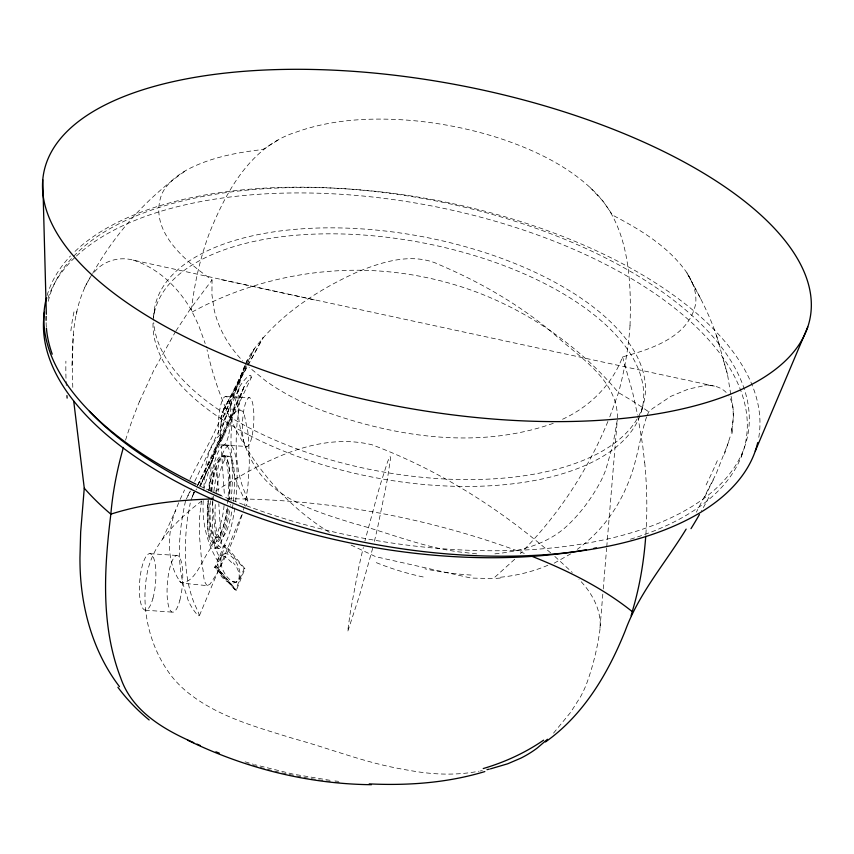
<?xml version="1.0" encoding="UTF-8"?>
<svg xmlns="http://www.w3.org/2000/svg" width="854" height="854" viewBox="0 0 854 854"><rect width="100%" height="100%" fill="white"/><g stroke="black" fill="none" stroke-linecap="round" stroke-linejoin="round"><path stroke-width="0.64" stroke-dasharray="4.27 3.2" d="M211.941 491.445L211.952 489.673A136.715 112.824 18 0 1 212.561 479.852C216.702 451.158 218.048 483.289 218.25 491.37M71.982 365.747L73.444 334.757M617.421 418.054C617.677 378.984 577.902 356.545 552.784 332.9C519.072 304.483 480.685 282.428 440.258 265.114C413.603 251.909 382.998 261.441 357.239 272.031C317.176 290.168 278.393 315.329 252.389 351.421A115.568 98.733 19.6 0 0 241.34 375.664C233.558 407.732 239.205 443.664 257.993 471.002A84.866 71.565 20.2 0 0 269.373 483.855C292.73 505.098 323.858 514.087 353.321 523.331C382.656 531.145 411.009 542.493 440.749 548.759A301.355 271.764 12.3 0 0 457.787 551.78L478.101 554.011M208.579 500.166C208.397 515.613 209.967 531.22 214.781 545.962A108.832 88.581 18.8 0 0 217.813 553.915C224.517 564.238 219.937 566.351 214.792 555.943C205.889 538.938 202.014 519.702 203.252 500.551M185.499 501.074C178.593 532.32 175.486 567.109 187.474 597.512C187.634 604.152 206.892 629.334 195.513 606.18A113.966 90.759 18.7 0 1 192.278 598.003C186.823 582.044 185.179 565.038 185.393 548.247A393.502 318.884 7.5 0 1 186.044 532.309L187.517 517.994L190.261 503.059M247.906 500.166L244.468 491.456A102.704 85.752 19 0 1 241.671 483.78C236.974 468.707 235.811 452.769 236.291 437.045A353.278 299.092 6.2 0 1 237.156 422.079C239.75 407.347 238.49 388.816 250.83 378.108C253.072 367.914 236.793 388.218 238.01 390.854C230.196 416.901 229.16 445.564 233.686 472.315C235.832 480.119 238.736 487.741 242.376 494.968C244.436 501.373 251.674 498.619 245.386 506.155M630.017 325.609C631.586 279.439 628.992 224.965 593.594 190.805C569.148 167.01 537.839 151.681 505.974 140.451A161.662 64.157 10.7 0 0 457.861 127.289A163.562 64.968 10.7 0 0 407.177 120.126C369.867 117.478 331.469 119.421 296.007 132.178C250.5 146.312 225.723 192.278 209.177 233.708A379.123 262.925 65.2 0 0 191.339 310.205L198.491 324.904L205.184 343.532M220.695 426.552L221.869 416.047L223.663 409.087L247.361 366.088M203.807 487.453L205.985 464.523L209.102 451.649L216.201 438.561L220.567 434.494L223.673 433.843L224.143 435.305L217.962 442.191L214.386 450.773L211.525 463.978L209.358 482.019A375.098 310.194 7 0 0 208.867 489.684M277.956 140.131L262.776 149.535C236.75 152.482 210.372 157.456 187.005 169.818A188.051 80.169 9.5 0 0 161.972 193.666C147.55 230.633 185.467 261.068 212.048 279.963L211.931 294.683L214.205 309.991A347.14 158.972 13 0 0 217.322 320.613C222.648 335.686 231.626 349.297 242.621 360.836M617.271 420.168L613.151 443.6L605.945 469.305A146.365 125.762 12.8 0 1 600.853 481.08C591.438 498.715 579.343 515.197 564.259 528.412A103.761 88.015 11.3 0 1 550.488 537.935C533.216 547.617 513.51 552.122 493.922 553.947M599.988 628.064L602.807 594.149M603.244 588.929L606.639 548.193M606.746 546.87L617.25 420.584M154.051 314.208L154.67 307.718M224.079 505.461C222.798 521.121 216.927 535.981 209.678 549.762C202.772 558.697 194.157 584.809 180.642 582.375C167.555 564.515 167.213 539.098 172.967 518.282A35.719 10.152 -68.7 0 1 175.017 511.909L179.201 501.501M731.195 432.348C733.479 420.381 735.55 406.632 728.772 395.68M91.954 274.582C69.964 308.326 71.619 351.368 72.889 389.958M731.654 430.106C734.056 418.844 733.597 407.209 731.013 396.01M76.348 314.464L76.977 311.358M203.54 490.527L209.54 467.853L217.674 445.404A283.186 57.912 -83.3 0 1 222.136 434.932C226.993 428.527 231.402 407.027 242.419 411.084A50.866 10.995 -84.8 0 1 244.212 414.126L247.82 431.676A107.551 23.677 -84.4 0 1 248.695 440.856L249.347 463.85L248.044 484.389A45.828 9.778 -84.6 0 1 246.336 496.59L244.5 505.781M374.394 541.351L374.949 539.002A45.806 2.114 -77.4 0 0 377.746 526.95L386.296 484.912A107.54 5.124 -77.4 0 0 387.844 476.233L390.289 459.964A50.845 2.381 -77.5 0 0 390.406 457.338L390.086 456.548L387.641 461.608L380.521 483.94A283.112 12.49 -77.2 0 0 377.34 494.829L364.957 540.828M243.433 510.169L243.977 507.991M372.707 548.183L359.545 595.377L347.663 631.714L349.884 615.051A261.409 11.71 -77.6 0 1 351.357 606.468L358.125 570.419A32.932 1.633 -77.4 0 1 359.288 564.996L361.402 555.676A57.325 2.808 -77.4 0 1 363.334 547.489M730.085 436.938L724.47 454.168M641.45 411.254L643.222 404.956M242.269 514.45L236.088 532.629L227.933 551.748L217.29 572.97L210.201 583.922L207.426 585.684L187.069 583.634L181.379 582.812L178.454 580.058M191.008 500.198L193.943 492.544M741.165 457.029L743.226 450.677M728.761 441.635L716.132 473.906L696.373 512.154M199.665 486.182C202.953 484.101 200.039 481.24 197.317 483.481M646.563 416.965C639.219 439.276 636.977 463.114 627.402 484.752C616.983 510.297 599.636 533.035 577.304 549.314M242.173 372.856L220.545 431.526L245.258 365.544M245.717 364.295L247.116 360.559L245.589 364.178M609.788 416.848L618.509 392.68A387.588 265.594 -44.6 0 0 630.028 325.609M223.887 545.973L244.105 568.55L235.544 590.039L214.888 567.173L223.887 545.973L225.563 545.396L244.949 568.753L236.398 590.242L235.149 589.954L214.493 567.077L216.201 566.512L236.014 590.157M590.029 187.4L603.02 201.17L612.702 215.197C640.393 229.673 668.468 246.496 686.755 272.554A189.172 80.81 12 0 1 695.615 303.992C688.762 337.17 651.218 349.105 622.545 356.887C612.051 385.154 588.822 407.465 561.569 419.698M199.473 615.456L242.365 513.339M607.909 421.449C587.701 470.65 557.79 515.869 520.31 553.616M647.236 415.225L648.709 411.841L652.712 408.436L670.934 396.288L688.505 389.05L704.112 385.72M214.888 567.173L216.596 566.597L225.563 545.396M245.077 365.373L221.037 421.993L246.283 366.419M244.212 386.296L225.21 430.726L197.818 485.488M139.522 401.433L153.603 370.679L175.23 332.142M201.085 484.325L213.756 456.676L200.071 485.745L251.599 376.966M180.087 499.494L184.549 489.95M186.332 499.003L190.463 491.018M162.57 539.077L175.817 509.827M246.827 365.213L254.513 348.304L246.304 364.722M194.136 492.598L191.862 497.402L194.242 492.641M197.552 485.392L243.038 389.296L225.21 430.726L197.274 485.969M187.827 495.779L191.264 488.584M194.701 481.389L239.408 387.823M713.314 479.948L703.792 498.8M245.717 365.896L222.841 411.649L247.468 366.355M193.111 494.199L194.296 491.851M189.908 479.34C201.181 456.282 216.702 432.284 223.844 408.671M248.098 365.192L263.256 337.319L248.002 364.936M84.653 287.52L89.926 277.924M92.638 273.461C115.866 232.534 148.041 196.281 187.005 169.818M175.903 331.053L190.068 309.372L212.048 279.963M94.367 272.02C103.515 260.79 119.346 256.307 133.181 260.107L316.791 300.427M553.541 733.127L570.525 712.482L580.603 696.65A176.426 139.81 13.7 0 0 586.613 683.691C592.772 666.803 597.138 649.211 599.721 631.426C602.689 611.71 592.409 593.05 578.969 579.386M196.1 489.63L196.826 488.915M514.738 559.231L493.302 578.585L471.024 578.051L375.781 556.723L350.161 544.628M201.779 500.956C186.119 512.827 171.355 526.267 160.157 542.536A139.095 109.451 19 0 0 147.945 569.469C139.736 605.966 148.777 646.286 171.43 676.026A101.882 78.92 19.5 0 0 185.403 690.534C216.169 716.41 255.997 726.882 293.595 738.614C326.047 747.453 357.527 759.761 390.459 766.817A367.284 308.934 13.5 0 0 410.763 770.639C433.245 774.706 456.399 775.581 478.902 771.205M215.475 491.146C261.1 462.462 316.439 431.345 372.098 444.806C437.814 469.593 498.01 507.297 551.033 553.211M570.92 553.744L553.787 563.405M192.139 312.009C243.048 284.233 300.939 269.949 358.893 270.227A295.153 252.058 10.8 0 1 478.774 292.943C532.736 313.877 581.328 348.283 618.509 392.68A300.501 163.029 12 0 1 648.73 411.831M224.132 553.915L220.033 555.954M235.49 582.417L236.846 581.777M553.253 423.328C477.14 450.336 392.189 436.661 318.211 409.098A181.721 86.371 10.6 0 1 265.498 380.713L249.112 367.284M480.044 771.023L482.35 770.586M500.284 578.062L493.302 578.585M227.762 498.747C329.366 499.174 431.089 518.058 526.096 554.075M225.734 396.512L249.379 397.75M223.449 445.126L247.052 446.471M708.777 385.528C715.727 385.549 722.836 388.228 727.298 393.694M149.909 553.67L177.141 555.484M145.191 610.183L172.497 612.158M224.047 408.458L240.102 409.845M221.666 455.993L223.161 456.121M225.061 444.902L229.907 445.35M224.09 455.769L228.936 456.217M213.681 542.995L215.176 543.133M216.297 537.23L221.143 537.71M214.215 547.99L219.072 548.481M334.939 780.951L338.622 781.357M330.028 780.31L293.242 774.151L254.684 764.682M714.414 386.125L220.044 279.397M207.426 585.684C202.601 581.542 204.17 573.194 202.494 567.43A261.698 53.973 -85.4 0 1 201.395 558.313L199.537 536.632L199.441 520.492A32.932 7.558 -84.3 0 1 199.825 514.93L200.925 505.451A57.314 12.959 -84.3 0 1 201.533 501.415M244.105 568.55L244.949 568.753M133.181 260.107C158.214 268.071 178.465 287.702 191.328 310.194M232.469 581.339L234.743 582.012M245.141 761.821L253.489 764.351M329.388 532.33C264.313 492.182 223.182 423.232 207.042 349.777M554.844 556.445L572.223 572.415M216.596 566.597L236.398 590.242M700.579 298.59L686.755 272.554C699.928 296.701 713.346 321.157 720.082 348.026M622.545 356.887L632.611 392.274L637.596 415.087M723.69 360.943L727.501 374.362L730.81 394.74M716.517 335.451L727.501 374.362M637.831 416.346L642.656 445.276L644.653 462.612M212.24 500.551L215.699 537.892L217.674 544.809L220.663 547.446L221.442 544.916L218.795 503.711M212.059 496.879L212.144 498.715M220.578 436.842L224.506 496.452M75.056 251.375A357.431 172.433 10.6 0 1 551.524 234.039A357.431 172.433 10.6 0 1 708.617 494.829A357.431 172.433 10.6 0 1 222.542 496.195M210.362 490.89A357.431 172.433 10.6 0 1 197.21 484.762M47.077 295.527A357.431 172.433 10.6 0 1 70.498 255.954M153.645 317.389A249.187 119.272 10.6 0 1 521.623 266.277A249.187 119.272 10.6 0 1 526.47 475.4A249.187 119.272 10.6 0 1 153.773 322.62M76.454 256.019A356.577 173.17 10.6 0 1 605.828 264.505A356.577 173.17 10.6 0 1 628.971 539.643M47.899 298.313A356.577 173.17 10.6 0 1 74.64 257.727M210.394 491.392A43.703 9.885 -84.7 0 1 224.132 456.314A43.703 9.885 -84.7 0 1 229.363 499.441M228.231 509.454A43.703 9.885 -84.7 0 1 214.76 543.005A43.703 9.885 -84.7 0 1 209.305 501.971M209.155 489.182A43.693 9.928 -84.7 0 1 223.321 456.58A43.693 9.928 -84.7 0 1 227.516 503.348M226.78 509.326A43.693 9.928 -84.7 0 1 213.265 542.877A43.693 9.928 -84.7 0 1 207.778 501.832M208.91 490.708A51.859 11.497 -84.3 0 1 226.289 445.393A51.859 11.497 -84.3 0 1 230.399 505.269M229.598 510.756A51.859 11.497 -84.3 0 1 213.874 547.852A51.859 11.497 -84.3 0 1 207.938 500.732M211.344 491.957A40.939 9.074 -84.3 0 1 224.783 455.983A40.939 9.074 -84.3 0 1 228.637 500.807M227.666 507.82A40.939 9.074 -84.3 0 1 215.357 537.081A40.939 9.074 -84.3 0 1 210.5 500.839M213.906 491.189A51.87 11.348 -84.3 0 1 230.644 445.574A51.87 11.348 -84.3 0 1 235.661 501.213M234.807 507.938A51.87 11.348 -84.3 0 1 218.549 548.257A51.87 11.348 -84.3 0 1 213.372 496.121M216.308 492.427A40.949 8.956 -84.3 0 1 232.822 462.292A40.949 8.956 -84.3 0 1 226.491 531.167A40.949 8.956 -84.3 0 1 215.4 502.333M220.449 436.629A89.296 22.663 76.5 0 1 220.578 426.327M220.823 575.532A15.479 10.429 62.5 0 0 234.167 582.823A15.201 8.924 51.8 0 0 233.345 562.85M222.307 555.719A15.233 5.764 53.9 0 1 232.566 563.8M221.656 574.763A15.276 7.376 63.3 0 1 222.136 555.399M423.189 576.973A256.873 238.127 13.5 0 1 373.625 561.537M471.098 575.052A285.503 257.887 12.6 0 1 424.876 568.828M547.884 565.263A147.731 122.111 8.8 0 1 500.113 577.261M708.873 497.252A238.394 92.232 -49.4 0 1 701.412 511.055M717.317 460.68A182.115 39.711 -55.7 0 1 705.81 485.478M732.732 429.562A221.528 94.719 -38 0 1 731.28 436.383M704.507 385.069A198.576 66.356 -53.1 0 1 709.119 384.994M339.316 782.574A445.863 379.827 19.8 0 1 334.789 782.05M330.274 781.485A445.863 379.827 19.8 0 1 247.756 763.828M70.882 330.84A176.383 63.612 78.6 0 1 74.277 310.514M66.292 385.73A234.327 114.564 73.1 0 1 65.897 361.178M644.717 462.622A353.93 228.456 70 0 1 645.837 534.892M125.57 440.141A357.335 226.844 -49.4 0 1 139.501 401.433M46.319 326.901A361.744 174.739 10.7 0 1 46.105 321.627M48.283 301.281A361.744 174.739 10.7 0 1 438.849 200.786A361.744 174.739 10.7 0 1 758.512 438.871M249.187 435.23A248.61 119.784 10.6 0 0 641.685 410.443A248.61 119.784 10.6 0 0 304.28 234.626A248.61 119.784 10.6 0 0 249.187 435.23M220.93 563.074A15.329 7.707 63.9 0 0 236.718 581.82A15.329 7.707 63.9 0 0 233.633 558.708A15.329 7.707 63.9 0 0 220.93 563.074M152.951 598.238A28.363 7.974 -85.4 0 0 150.464 553.776A28.363 7.974 -85.4 0 0 139.501 593.797A28.363 7.974 -85.4 0 0 152.951 598.238M179.874 600.149A28.428 7.537 -85.4 0 0 177.664 555.602A28.428 7.537 -85.4 0 0 167.16 595.75A28.428 7.537 -85.4 0 0 179.874 600.149M228.883 433.811A24.339 5.925 -87 0 0 225.947 396.523A24.339 5.925 -87 0 0 218.699 432.124A24.339 5.925 -87 0 0 228.883 433.811M252.229 435.113A24.392 5.604 -87 0 0 249.571 397.761A24.392 5.604 -87 0 0 242.6 433.458A24.392 5.604 -87 0 0 252.229 435.113"/><path stroke-width="1.28" d="M632.056 612.457L631.117 615.67M755.267 451.072L807.756 326.997M686.146 529.117C665.618 562.679 638.941 593.263 625.299 630.615C608.155 673.315 583.698 714.915 545.46 741.966M547.467 739.276L537.241 748.029A124.78 97.388 12.5 0 1 520.908 758.128L507.724 763.786L490.463 768.867M484.837 771.568C447.496 782.915 408.041 785.733 369.216 783.887M486.983 769.646L489.299 769.144M213.19 498.917C178.657 499.974 143.878 503.572 110.849 514.151A324.435 169.647 10.3 0 1 84.258 488.178M371.469 784.698C307.888 784.047 244.917 768.088 187.859 740.29M529.811 555.474C566.106 569.778 601.686 587.168 632.291 611.645M215.891 751.83L219.232 753.089M197.039 744.112L200.338 745.563M193.751 742.66C163.456 729.423 132.06 711.136 120.724 677.927C100.591 625.907 104.124 568.444 110.849 514.151A357.335 226.844 -49.4 0 1 123.403 447.443M119.464 686.627C93.673 652.84 81.525 610.258 80.116 568.156A424.961 350.759 -24.7 0 1 79.956 557.79L80.671 531.967L84.268 488.178L73.732 401.209M42.753 179.767L46.329 314.272M221.335 495.683A357.431 172.433 10.6 0 1 212.795 491.979M196.036 484.197A357.431 172.433 10.6 0 1 46.394 298.035M596.338 547.83A356.577 173.17 10.6 0 1 593.85 548.332M586.303 549.762A356.577 173.17 10.6 0 1 215.315 500.604A356.577 173.17 10.6 0 1 44.472 312.233M645.741 536.163A353.93 228.456 70 0 1 632.227 611.603M699.426 514.546A238.394 92.232 -49.4 0 1 690.993 528.658M149.162 719.965A176.105 138.295 17.9 0 1 117.905 687.278M543.614 740.162A235.17 190.164 16.9 0 1 483.225 768.557M67.124 398.113A234.327 114.564 73.1 0 1 66.922 395.605M757.722 442.596A361.744 174.739 10.7 0 1 471.387 555.484A361.744 174.739 10.7 0 1 89.35 411.276M52.243 354.164A361.744 174.739 10.7 0 1 46.415 328.107M46.095 320.325A361.744 174.739 10.7 0 1 46.191 316.428M206.753 347.3A390.011 163.434 10.7 0 0 809.912 319.022A390.011 163.434 10.7 0 0 264.067 70.06A390.011 163.434 10.7 0 0 206.753 347.3"/></g></svg>
